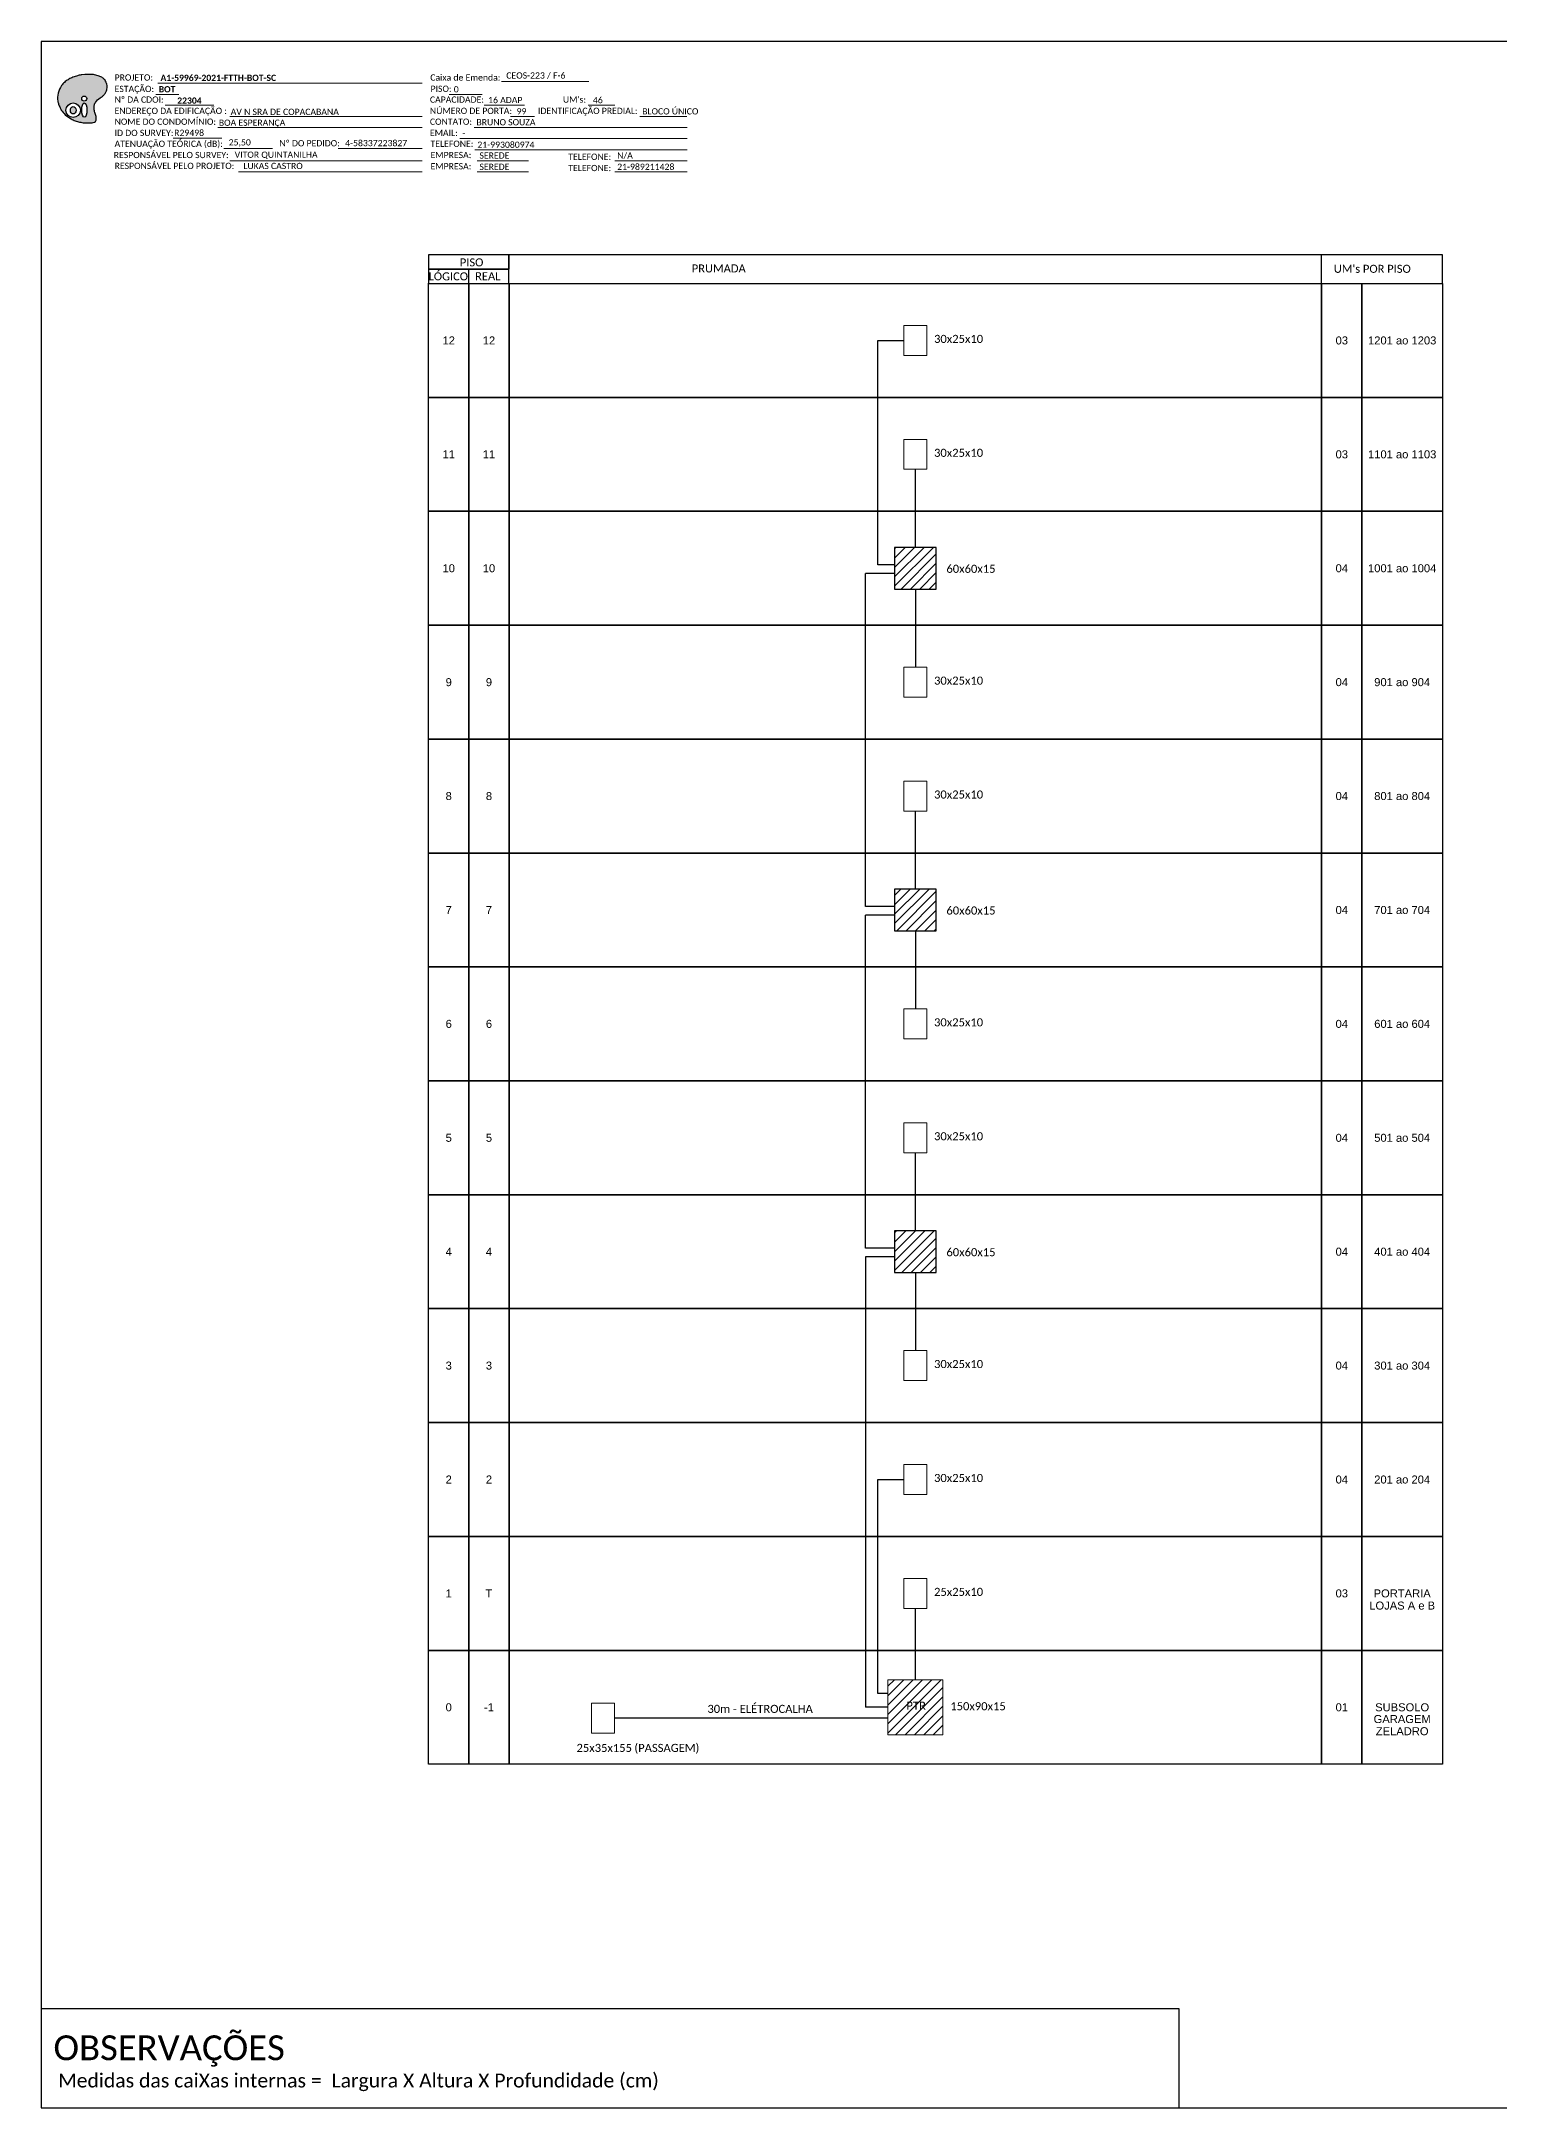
# Model space of a CAD drawing. Extents: x -89 to 2622484776, y -1852823961 to 1299.
# Drawn here: x 842 to 1261, y 705 to 1299 of the extents above; entities that cross this region are included whole.
import ezdxf
from ezdxf.enums import TextEntityAlignment as Align

# ---------------------------------------------------------------- set-up
doc = ezdxf.new("R2010")
doc.units = 0
doc.styles.add('ARIAL', font='arial.ttf')
doc.styles.add('WMF-Calibri0', font='calibri.ttf')
doc.styles.add('WMF-Calibri1', font='calibrib.ttf')
pattern_1 = [(45, (-1.5, 45.5), (-1.3470384, 1.3470384), [])]

# ---------------------------------------------------------------- blocks, each defined once
blk = doc.blocks.new('OI')
h = blk.add_hatch(color=40)
edge = h.paths.add_edge_path()
edge.add_spline(control_points=[(4.35, -0.67), (3.92, -0.99), (3.26, -1.5), (2.81, -2.59), (2.9, -3.5), (3.06, -4.27), (3.31, -4.85), (3.37, -5.39), (3.4, -5.88), (3.2, -6.4), (2.54, -6.61), (1.65, -6.63), (0.55, -6.67), (-0.56, -6.42), (-1.61, -6.14), (-2.77, -5.61), (-3.92, -4.77), (-4.89, -3.7), (-5.34, -2.65), (-5.6, -1.94), (-5.85, -0.96), (-5.71, 0.47), (-5.1, 2.02), (-4.14, 3.02), (-3.3, 3.61), (-2.37, 4.16), (-1.36, 4.44), (-0.56, 4.7), (0.79, 4.85), (2.24, 4.97), (3.79, 4.57), (4.67, 4.21), (5.44, 3.65), (5.76, 2.99), (6.03, 2.21), (6.01, 1.46), (5.72, 0.64), (5.31, 0.08), (4.88, -0.38), (4.51, -0.55), (4.35, -0.67)], knot_values=[0, 0, 0, 0, 1.60434, 2.417191, 3.427595, 4.282808, 4.776746, 5.304182, 5.888771, 6.258406, 6.858137, 7.79129, 8.986195, 10.124242, 11.187857, 12.242908, 13.953784, 15.414161, 16.515391, 17.349188, 17.675853, 19.552021, 21.515531, 22.568638, 23.63245, 24.621084, 25.782718, 26.745347, 27.142653, 29.870543, 31.004649, 31.921532, 32.709589, 33.801391, 34.042471, 35.192333, 35.971461, 36.628871, 37.254359, 37.836911, 37.836911, 37.836911, 37.836911], degree=3, periodic=0)
h.paths.add_polyline_path([(1.13, -0.87, -1), (-0.04, -0.87, -1)], flags=16)
edge = h.paths.add_edge_path(flags=16)
edge.add_ellipse((0.56, -3.59), major_axis=(-0.02, 1.71), ratio=0.361305, start_angle=0, end_angle=360)
h.paths.add_polyline_path([(-0.36, -3.62, -1), (-3.8, -3.62, -1)], flags=16)
edge = h.paths.add_edge_path(flags=0)
edge.add_ellipse((-2.08, -3.62), major_axis=(0, 0.885), ratio=0.758294, start_angle=0, end_angle=360)
at = {"color": 40}
for centre, radius in [((-2.08, -3.62), 1.72), ((0.54, -0.87), 0.587)]:
    blk.add_circle(centre, radius, dxfattribs=at)
blk.add_ellipse((-2.08, -3.62), major_axis=(0, 0.885), ratio=0.758294, start_param=-3.141592653589792, end_param=3.141592653589792, dxfattribs=at)
blk.add_ellipse((0.56, -3.59), major_axis=(-0.02, 1.71), ratio=0.361305, dxfattribs=at)
at = {"color": 40, "start_tangent": (-0.800898, -0.598801), "end_tangent": (-0.800898, -0.598801)}
blk.add_spline([(4.35, -0.67), (3.2, -1.78), (2.9, -2.54), (2.92, -3.55), (3.12, -4.38), (3.28, -4.85), (3.37, -5.37), (3.35, -5.95), (3.2, -6.29), (2.66, -6.55), (1.73, -6.63), (0.54, -6.62), (-0.58, -6.41), (-1.6, -6.11), (-2.56, -5.67), (-3.95, -4.67), (-4.89, -3.56), (-5.37, -2.56), (-5.64, -1.78), (-5.72, -1.46), (-5.63, 0.42), (-4.84, 2.22), (-4.13, 2.99), (-3.27, 3.62), (-2.4, 4.09), (-1.3, 4.47), (-0.37, 4.72), (0.02, 4.77), (2.75, 4.8), (3.85, 4.53), (4.69, 4.16), (5.31, 3.68), (5.85, 2.73), (5.93, 2.5), (5.94, 1.35), (5.67, 0.62), (5.29, 0.08), (4.84, -0.36), (4.35, -0.67)], degree=3, dxfattribs=at)
blk = doc.blocks.new('CARIMBO')
at = {"color": 7, "lineweight": 0}
for points in [[(35.66, -16.79), (111.64, -16.79)], [(134.48, -16.3), (159.61, -16.3)], [(35.15, -20.06), (41.7, -20.06)], [(37.81, -23.14), (51.75, -23.14)], [(119.43, -20.02), (128.92, -20.02)], [(129.48, -23.14), (141.1, -23.14)], [(159.42, -23.14), (167.09, -23.14)], [(52.97, -29.48), (111.64, -29.48)], [(56.38, -26.37), (111.64, -26.37)], [(126.6, -29.48), (187.83, -29.48)], [(137.07, -26.37), (144.01, -26.37)], [(174.24, -26.37), (187.8, -26.37)], [(40.13, -32.55), (54.07, -32.55)], [(54.67, -35.52), (68.61, -35.52)], [(122.56, -32.72), (187.83, -32.72)], [(56.38, -39.07), (111.64, -39.07)], [(126.84, -35.96), (187.83, -35.96)], [(127.45, -39.07), (142.25, -39.07)], [(167.06, -39.07), (187.83, -39.07)], [(58.87, -42.31), (111.64, -42.31)], [(127.45, -42.31), (142.25, -42.31)], [(167.06, -42.31), (187.83, -42.31)]]:
    blk.add_lwpolyline(points, dxfattribs=at)
at = {"color": 7, "xscale": 1.213923925163967, "yscale": 1.213923925163967, "zscale": 1.213923925163967, "rotation": 0.1532896023949059}
blk.add_blockref('OI', (13.86, -20.16), dxfattribs=at)
at = {"color": 7, "lineweight": 0, "style": 'WMF-Calibri0'}
for s, height, p in [('PROJETO:', 1.793, (23.26, -16.04)), ('ESTAÇÃO:', 1.793, (23.26, -19.32)), ('Caixa de Emenda:', 1.7927, (114.02, -16.04)), ('PISO:', 1.793, (114.09, -19.28)), ('ENDEREÇO DA EDIFICAÇÃO :', 1.7927, (23.26, -25.63)), ('Nº DA CDOI:', 1.7927, (23.26, -22.39)), ('CAPACIDADE:', 1.7927, (113.91, -22.39)), ('NÚMERO DE PORTA:', 1.7927, (113.91, -25.63)), ('IDENTIFICAÇÃO PREDIAL:', 1.7927, (144.99, -25.63)), ("UM's:", 1.793, (152.15, -22.39)), ('NOME DO CONDOMÍNIO:', 1.7927, (23.26, -28.74)), ('CONTATO:', 1.793, (113.91, -28.74)), ('ATENUAÇÃO TEÓRICA (dB):', 1.7927, (23.26, -35.09)), ('ID DO SURVEY:', 1.7927, (23.26, -31.97)), ('EMAIL:', 1.793, (113.91, -31.97)), ('TELEFONE:', 1.793, (114.09, -35.09)), ('RESPONSÁVEL PELO SURVEY:', 1.7927, (23.02, -38.32)), ('RESPONSÁVEL PELO PROJETO:', 1.7927, (23.26, -41.44)), ('EMPRESA:', 1.793, (114.09, -38.32)), ('EMPRESA:', 1.793, (114.09, -41.56)), ('TELEFONE:', 1.793, (153.7, -38.83)), ('TELEFONE:', 1.793, (153.7, -42.06))]:
    blk.add_text(s, height=height, dxfattribs=at).set_placement(p)
at = {"color": 7, "lineweight": 0, "flags": 8}
for tag, p, style in [('EST', (35.94, -19.41), 'WMF-Calibri1'), ('PROJ', (36.46, -16.13), 'WMF-Calibri1'), ('PISO_PTR', (120.78, -19.42), 'WMF-Calibri0'), ('CEOS-XX', (135.87, -15.46), 'WMF-Calibri0'), ('CAPAC.', (130.66, -22.52), 'WMF-Calibri0'), ("UC'S", (160.78, -22.54), 'WMF-Calibri0'), ('NOME_DO_COND.', (53.23, -29.02), 'WMF-Calibri0'), ('LOGRADOURO', (56.65, -25.91), 'WMF-Calibri0'), ('NOME_DO_CONTATO', (127.3, -28.89), 'WMF-Calibri0'), ('N°', (138.85, -25.77), 'WMF-Calibri0'), ('N°PREDIO', (174.94, -25.77), 'WMF-Calibri0'), ('_ID_', (40.39, -31.94), 'WMF-Calibri0'), ('O_POTEN', (56.06, -34.68), 'WMF-Calibri0'), ('EMAIL', (123.26, -32.12), 'WMF-Calibri0'), ('TELEFONE', (127.55, -35.36), 'WMF-Calibri0'), ('RES_SURVEY', (57.78, -38.23), 'WMF-Calibri0'), ('RES_PROJ', (60.27, -41.47), 'WMF-Calibri0'), ('EMP_RESP_SURVEY', (128.16, -38.47), 'WMF-Calibri0'), ('EMP_RESP_PROJ', (128.16, -41.71), 'WMF-Calibri0'), ('CONT_RESP_SURVEY', (167.76, -38.47), 'WMF-Calibri0'), ('CONT_RESP_PROJ', (167.76, -41.71), 'WMF-Calibri0')]:
    blk.add_attdef(tag, p, '', height=1.79, dxfattribs=dict(at, style=style))
at = {"color": 7, "lineweight": 0, "style": 'WMF-Calibri1', "flags": 8}
blk.add_attdef("N° CDO'S", text='', height=1.79, dxfattribs=at).set_placement((44.78, -22.68), align=Align.CENTER)

msp = doc.modelspace()

# ---------------------------------------------------------------- hatches: boundary and pattern name
h = msp.add_hatch()
h.set_pattern_fill('ANSI31', color=1, scale=0.6)
h.set_pattern_definition(pattern_1)
h.paths.add_polyline_path([(1087.29, 1141.55), (1099.29, 1141.55), (1099.29, 1153.55), (1087.29, 1153.55)])
h = msp.add_hatch()
h.set_pattern_fill('ANSI31', color=1, scale=0.6)
h.set_pattern_definition(pattern_1)
h.paths.add_polyline_path([(1087.29, 1043.32), (1099.29, 1043.32), (1099.29, 1055.32), (1087.29, 1055.32)])
h = msp.add_hatch()
h.set_pattern_fill('ANSI31', color=1, scale=0.6)
h.set_pattern_definition(pattern_1)
h.paths.add_polyline_path([(1087.29, 945.09), (1099.29, 945.09), (1099.29, 957.09), (1087.29, 957.09)])
h = msp.add_hatch()
h.set_pattern_fill('ANSI31', color=1, scale=0.6)
h.set_pattern_definition([(45, (564.9062, 3460.426), (-1.3470384, 1.3470384), [])])
h.paths.add_polyline_path([(1101.2, 828.02), (1085.39, 828.02), (1085.39, 812.21), (1101.2, 812.21)])
h.paths.add_polyline_path([(1090.13, 818.84), (1096.93, 818.84), (1096.93, 822.32), (1090.13, 822.32)], flags=24)

# ---------------------------------------------------------------- linework, layer by layer
at = {"color": 3, "ltscale": 0.5}
for p, q in [((1087.29, 1146.05), (1079, 1146.05)), ((1087.29, 1047.82), (1079, 1047.82)), ((1087.29, 949.59), (1079, 949.59)), ((1079, 949.59), (1079, 820.12))]:
    msp.add_line(p, q, dxfattribs=at)
for points in [[(842, 705.02), (1680.56, 705.02), (1680.56, 1299.02), (842, 1299.02), (842, 705.02)], [(976.45, 1229.41), (1244.82, 1229.41), (1244.82, 1237.64), (976.45, 1237.64), (976.45, 1237.64), (976.45, 1233.52)], [(1210.07, 1229.41), (1210.07, 1237.64)], [(964.88, 1229.41), (964.88, 1233.52)]]:
    msp.add_lwpolyline(points)
at = {"color": 7, "lineweight": 0}
msp.add_lwpolyline([(927.31, 1268.26), (951.46, 1268.26)], dxfattribs=at)
for points in [[(953.31, 1233.52), (976.45, 1233.52), (976.45, 1237.64), (953.31, 1237.64)], [(953.31, 1229.41), (976.45, 1229.41), (976.45, 1233.52), (953.31, 1233.52)], [(953.34, 1229.41), (964.91, 1229.41), (964.91, 1196.67), (953.34, 1196.67)], [(964.91, 1229.41), (976.49, 1229.41), (976.49, 1196.67), (964.91, 1196.67)], [(976.49, 1229.41), (1210.1, 1229.41), (1210.1, 1196.67), (976.49, 1196.67)], [(1210.1, 1229.41), (1221.67, 1229.41), (1221.67, 1196.67), (1210.1, 1196.67)], [(1221.67, 1229.41), (1244.82, 1229.41), (1244.82, 1196.67), (1221.67, 1196.67)], [(953.34, 1196.67), (964.91, 1196.67), (964.91, 1163.92), (953.34, 1163.92)], [(964.91, 1196.67), (976.49, 1196.67), (976.49, 1163.92), (964.91, 1163.92)], [(976.49, 1196.67), (1210.1, 1196.67), (1210.1, 1163.92), (976.49, 1163.92)], [(1210.1, 1196.67), (1221.67, 1196.67), (1221.67, 1163.92), (1210.1, 1163.92)], [(1221.67, 1196.67), (1244.82, 1196.67), (1244.82, 1163.92), (1221.67, 1163.92)], [(953.34, 1163.92), (964.91, 1163.92), (964.91, 1131.18), (953.34, 1131.18)], [(964.91, 1163.92), (976.49, 1163.92), (976.49, 1131.18), (964.91, 1131.18)], [(976.49, 1163.92), (1210.1, 1163.92), (1210.1, 1131.18), (976.49, 1131.18)], [(1210.1, 1163.92), (1221.67, 1163.92), (1221.67, 1131.18), (1210.1, 1131.18)], [(1221.67, 1163.92), (1244.82, 1163.92), (1244.82, 1131.18), (1221.67, 1131.18)], [(953.34, 1131.18), (964.91, 1131.18), (964.91, 1098.44), (953.34, 1098.44)], [(964.91, 1131.18), (976.49, 1131.18), (976.49, 1098.44), (964.91, 1098.44)], [(976.49, 1131.18), (1210.1, 1131.18), (1210.1, 1098.44), (976.49, 1098.44)], [(1210.1, 1131.18), (1221.67, 1131.18), (1221.67, 1098.44), (1210.1, 1098.44)], [(1221.67, 1131.18), (1244.82, 1131.18), (1244.82, 1098.44), (1221.67, 1098.44)], [(953.34, 1098.44), (964.91, 1098.44), (964.91, 1065.69), (953.34, 1065.69)], [(964.91, 1098.44), (976.49, 1098.44), (976.49, 1065.69), (964.91, 1065.69)], [(976.49, 1098.44), (1210.1, 1098.44), (1210.1, 1065.69), (976.49, 1065.69)], [(1210.1, 1098.44), (1221.67, 1098.44), (1221.67, 1065.69), (1210.1, 1065.69)], [(1221.67, 1098.44), (1244.82, 1098.44), (1244.82, 1065.69), (1221.67, 1065.69)], [(953.34, 1065.69), (964.91, 1065.69), (964.91, 1032.95), (953.34, 1032.95)], [(964.91, 1065.69), (976.49, 1065.69), (976.49, 1032.95), (964.91, 1032.95)], [(976.49, 1065.69), (1210.1, 1065.69), (1210.1, 1032.95), (976.49, 1032.95)], [(1210.1, 1065.69), (1221.67, 1065.69), (1221.67, 1032.95), (1210.1, 1032.95)], [(1221.67, 1065.69), (1244.82, 1065.69), (1244.82, 1032.95), (1221.67, 1032.95)], [(953.34, 1032.95), (964.91, 1032.95), (964.91, 1000.21), (953.34, 1000.21)], [(964.91, 1032.95), (976.49, 1032.95), (976.49, 1000.21), (964.91, 1000.21)], [(976.49, 1032.95), (1210.1, 1032.95), (1210.1, 1000.21), (976.49, 1000.21)], [(1210.1, 1032.95), (1221.67, 1032.95), (1221.67, 1000.21), (1210.1, 1000.21)], [(1221.67, 1032.95), (1244.82, 1032.95), (1244.82, 1000.21), (1221.67, 1000.21)], [(953.34, 1000.21), (964.91, 1000.21), (964.91, 967.46), (953.34, 967.46)], [(964.91, 1000.21), (976.49, 1000.21), (976.49, 967.46), (964.91, 967.46)], [(976.49, 1000.21), (1210.1, 1000.21), (1210.1, 967.46), (976.49, 967.46)], [(1210.1, 1000.21), (1221.67, 1000.21), (1221.67, 967.46), (1210.1, 967.46)], [(1221.67, 1000.21), (1244.82, 1000.21), (1244.82, 967.46), (1221.67, 967.46)], [(953.34, 967.46), (964.91, 967.46), (964.91, 934.72), (953.34, 934.72)], [(964.91, 967.46), (976.49, 967.46), (976.49, 934.72), (964.91, 934.72)], [(976.49, 967.46), (1210.1, 967.46), (1210.1, 934.72), (976.49, 934.72)], [(1210.1, 967.46), (1221.67, 967.46), (1221.67, 934.72), (1210.1, 934.72)], [(1221.67, 967.46), (1244.82, 967.46), (1244.82, 934.72), (1221.67, 934.72)], [(953.34, 934.72), (964.91, 934.72), (964.91, 901.97), (953.34, 901.97)], [(964.91, 934.72), (976.49, 934.72), (976.49, 901.97), (964.91, 901.97)], [(976.49, 934.72), (1210.1, 934.72), (1210.1, 901.97), (976.49, 901.97)], [(1210.1, 934.72), (1221.67, 934.72), (1221.67, 901.97), (1210.1, 901.97)], [(1221.67, 934.72), (1244.82, 934.72), (1244.82, 901.97), (1221.67, 901.97)], [(953.34, 901.97), (964.91, 901.97), (964.91, 869.23), (953.34, 869.23)], [(964.91, 901.97), (976.49, 901.97), (976.49, 869.23), (964.91, 869.23)], [(976.49, 901.97), (1210.1, 901.97), (1210.1, 869.23), (976.49, 869.23)], [(1210.1, 901.97), (1221.67, 901.97), (1221.67, 869.23), (1210.1, 869.23)], [(1221.67, 901.97), (1244.82, 901.97), (1244.82, 869.23), (1221.67, 869.23)], [(953.34, 869.23), (964.91, 869.23), (964.91, 836.49), (953.34, 836.49)], [(964.91, 869.23), (976.49, 869.23), (976.49, 836.49), (964.91, 836.49)], [(976.49, 869.23), (1210.1, 869.23), (1210.1, 836.49), (976.49, 836.49)], [(1210.1, 869.23), (1221.67, 869.23), (1221.67, 836.49), (1210.1, 836.49)], [(1221.67, 869.23), (1244.82, 869.23), (1244.82, 836.49), (1221.67, 836.49)], [(953.34, 836.49), (964.91, 836.49), (964.91, 803.74), (953.34, 803.74)], [(964.91, 836.49), (976.49, 836.49), (976.49, 803.74), (964.91, 803.74)], [(976.49, 836.49), (1210.1, 836.49), (1210.1, 803.74), (976.49, 803.74)], [(1210.1, 836.49), (1221.67, 836.49), (1221.67, 803.74), (1210.1, 803.74)], [(1221.67, 836.49), (1244.82, 836.49), (1244.82, 803.74), (1221.67, 803.74)]]:
    msp.add_lwpolyline(points, close=True)
at = {"color": 3, "ltscale": 0.5}
for points in [[(1082.5, 1148.55), (1082.5, 1213.04), (1089.98, 1213.04)], [(1093.29, 1153.55), (1093.29, 1175.99)], [(1087.29, 1148.55), (1082.5, 1148.55)], [(1079, 1050.32), (1079, 1146.05)], [(1093.29, 1141.55), (1093.29, 1119.12)], [(1093.29, 1055.32), (1093.29, 1077.76)], [(1087.29, 1050.32), (1079, 1050.32)], [(1079, 952.09), (1079, 1047.82)], [(1093.29, 1043.32), (1093.29, 1020.89)], [(1093.29, 957.09), (1093.29, 979.52)], [(1087.29, 952.09), (1079, 952.09)], [(1093.29, 945.09), (1093.29, 922.66)], [(1082.5, 824.12), (1082.5, 885.6), (1089.98, 885.6)], [(1093.29, 828.02), (1093.29, 848.55)], [(1085.39, 820.12), (1079, 820.12)], [(1085.39, 824.12), (1082.5, 824.12)], [(1085.39, 817), (1006.81, 817)]]:
    msp.add_lwpolyline(points, dxfattribs=at)
at = {"color": 0, "lineweight": 0}
for points in [[(1089.98, 1217.35), (1096.61, 1217.35), (1096.61, 1208.73), (1089.98, 1208.73)], [(1089.98, 1184.61), (1096.61, 1184.61), (1096.61, 1175.99), (1089.98, 1175.99)], [(1089.98, 1119.12), (1096.61, 1119.12), (1096.61, 1110.5), (1089.98, 1110.5)], [(1089.98, 1086.38), (1096.61, 1086.38), (1096.61, 1077.76), (1089.98, 1077.76)], [(1089.98, 1020.89), (1096.61, 1020.89), (1096.61, 1012.27), (1089.98, 1012.27)], [(1089.98, 988.14), (1096.61, 988.14), (1096.61, 979.52), (1089.98, 979.52)], [(1089.98, 922.66), (1096.61, 922.66), (1096.61, 914.04), (1089.98, 914.04)], [(1089.98, 889.91), (1096.61, 889.91), (1096.61, 881.29), (1089.98, 881.29)], [(1089.98, 857.17), (1096.61, 857.17), (1096.61, 848.55), (1089.98, 848.55)], [(1000.19, 821.31), (1006.81, 821.31), (1006.81, 812.69), (1000.19, 812.69)]]:
    msp.add_lwpolyline(points, close=True, dxfattribs=at)
at = {"color": 1}
for points in [[(1087.29, 1141.55), (1099.29, 1141.55), (1099.29, 1153.55), (1087.29, 1153.55)], [(1087.29, 1043.32), (1099.29, 1043.32), (1099.29, 1055.32), (1087.29, 1055.32)], [(1087.29, 945.09), (1099.29, 945.09), (1099.29, 957.09), (1087.29, 957.09)]]:
    msp.add_lwpolyline(points, close=True, dxfattribs=at)
at = {"color": 1, "lineweight": 0}
msp.add_lwpolyline([(1085.39, 828.02), (1101.2, 828.02), (1101.2, 812.21), (1085.39, 812.21)], close=True, dxfattribs=at)
at = {"color": 7}
msp.add_lwpolyline([(842.07, 733.5), (1169.03, 733.5), (1169.03, 705.02)], dxfattribs=at)
for p in [(953.34, 1229.41), (953.34, 1196.67), (953.34, 1163.92), (953.34, 1131.18), (953.34, 1098.44), (953.34, 1065.69), (953.34, 1032.95), (953.34, 1000.21), (953.34, 967.46), (953.34, 934.72), (953.34, 901.97), (953.34, 869.23), (953.34, 836.49)]:
    msp.add_point(p)

# ---------------------------------------------------------------- block references
ref = msp.add_blockref('CARIMBO', (839.81, 1303.77))
ref.add_attrib('PROJ', 'A1-59969-2021-FTTH-BOT-SC', (876.27, 1287.63), dxfattribs={"color": 7, "lineweight": 0, "height": 1.7927, "style": 'WMF-Calibri1'})
ref.add_attrib('EST', 'BOT', (875.75, 1284.35), dxfattribs={"color": 7, "lineweight": 0, "height": 1.793, "style": 'WMF-Calibri1'})
ref.add_attrib("N° CDO'S", '22304', dxfattribs={"color": 7, "lineweight": 0, "height": 1.793, "style": 'WMF-Calibri1'}).set_placement((884.59, 1281.09), align=Align.CENTER)
ref.add_attrib('LOGRADOURO', 'AV N SRA DE COPACABANA', (896.45, 1277.86), dxfattribs={"color": 7, "lineweight": 0, "height": 1.7927, "style": 'WMF-Calibri0'})
ref.add_attrib('NOME_DO_COND.', 'BOA ESPERANÇA', (893.04, 1274.74), dxfattribs={"color": 7, "lineweight": 0, "height": 1.7927, "style": 'WMF-Calibri0'})
ref.add_attrib('_ID_', 'R29498', (880.2, 1271.83), dxfattribs={"color": 7, "lineweight": 0, "height": 1.793, "style": 'WMF-Calibri0'})
ref.add_attrib('O_POTEN', '25,50', (895.87, 1269.09), dxfattribs={"color": 7, "lineweight": 0, "height": 1.793, "style": 'WMF-Calibri0'})
ref.add_attrib('RES_SURVEY', 'VITOR QUINTANILHA', (897.59, 1265.54), dxfattribs={"color": 7, "lineweight": 0, "height": 1.7927, "style": 'WMF-Calibri0'})
ref.add_attrib('RES_PROJ', 'LUKAS CASTRO', (900.08, 1262.3), dxfattribs={"color": 7, "lineweight": 0, "height": 1.7927, "style": 'WMF-Calibri0'})
ref.add_attrib('CEOS-XX', 'CEOS-223 / F-6', (975.68, 1288.31), dxfattribs={"color": 7, "lineweight": 0, "height": 1.7927, "style": 'WMF-Calibri0'})
ref.add_attrib('CAPAC.', '16 ADAP', (970.46, 1281.25), dxfattribs={"color": 7, "lineweight": 0, "height": 1.793, "style": 'WMF-Calibri0'})
ref.add_attrib("UC'S", '46', (1000.58, 1281.23), dxfattribs={"color": 7, "lineweight": 0, "height": 1.793, "style": 'WMF-Calibri0'})
ref.add_attrib('PISO_PTR', '0', (960.59, 1284.34), dxfattribs={"color": 7, "lineweight": 0, "height": 1.79, "style": 'WMF-Calibri0'})
ref.add_attrib('N°', '99', (978.65, 1278), dxfattribs={"color": 7, "lineweight": 0, "height": 1.793, "style": 'WMF-Calibri0'})
ref.add_attrib('N°PREDIO', 'BLOCO ÚNICO', (1014.75, 1278), dxfattribs={"color": 7, "lineweight": 0, "height": 1.7927, "style": 'WMF-Calibri0'})
ref.add_attrib('NOME_DO_CONTATO', 'BRUNO SOUZA', (967.11, 1274.88), dxfattribs={"color": 7, "lineweight": 0, "height": 1.7927, "style": 'WMF-Calibri0'})
ref.add_attrib('EMAIL', '-', (963.07, 1271.65), dxfattribs={"color": 7, "lineweight": 0, "height": 1.79, "style": 'WMF-Calibri0'})
ref.add_attrib('TELEFONE', '21-993080974', (967.36, 1268.41), dxfattribs={"color": 7, "lineweight": 0, "height": 1.7927, "style": 'WMF-Calibri0'})
ref.add_attrib('EMP_RESP_SURVEY', 'SEREDE', (967.96, 1265.3), dxfattribs={"color": 7, "lineweight": 0, "height": 1.793, "style": 'WMF-Calibri0'})
ref.add_attrib('EMP_RESP_PROJ', 'SEREDE', (967.96, 1262.06), dxfattribs={"color": 7, "lineweight": 0, "height": 1.793, "style": 'WMF-Calibri0'})
ref.add_attrib('CONT_RESP_SURVEY', 'N/A', (1007.57, 1265.3), dxfattribs={"color": 7, "lineweight": 0, "height": 1.793, "style": 'WMF-Calibri0'})
ref.add_attrib('CONT_RESP_PROJ', '21-989211428', (1007.57, 1262.06), dxfattribs={"color": 7, "lineweight": 0, "height": 1.7927, "style": 'WMF-Calibri0'})

# ---------------------------------------------------------------- texts
at = {"color": 7, "lineweight": 0, "style": 'WMF-Calibri0'}
msp.add_text('Nº DO PEDIDO:', height=1.7927, dxfattribs=at).set_placement((910.44, 1268.84))
at = {"style": 'WMF-Calibri0'}
for s, height, p in [('     PISO', 2.3, (958.27, 1234.33)), ('  LÓGICO', 2.3, (951.72, 1230.31)), ('    REAL', 2.3, (963.48, 1230.36)), ('PRUMADA', 2.3, (1029.01, 1232.59)), ("UM's POR PISO", 2.3, (1213.6, 1232.48)), ('30x25x10', 2.317, (1098.66, 1212.32)), ('30x25x10', 2.317, (1098.66, 1179.58)), ('60x60x15', 2.317, (1102.22, 1146.24)), ('30x25x10', 2.317, (1098.66, 1114.09)), ('30x25x10', 2.317, (1098.66, 1081.35)), ('60x60x15', 2.317, (1102.22, 1048.01)), ('30x25x10', 2.317, (1098.66, 1015.86)), ('30x25x10', 2.317, (1098.66, 983.11)), ('60x60x15', 2.317, (1102.22, 949.78)), ('30x25x10', 2.317, (1098.66, 917.63)), ('30x25x10', 2.317, (1098.66, 884.88)), ('25x25x10', 2.317, (1098.66, 852.14)), ('30m - ELÉTROCALHA', 2.317, (1033.5, 818.5)), ('PTR', 2.317, (1090.71, 819.43)), ('150x90x15', 2.317, (1103.33, 819.26)), ('25x35x155', 2.317, (995.87, 807.28)), ('(PASSAGEM)', 2.317, (1012.5, 807.28))]:
    msp.add_text(s, height=height, dxfattribs=at).set_placement(p)
at = {"style": 'ARIAL'}
for s, p in [('12', (959.13, 1213.04)), ('12', (970.7, 1213.04)), ('03', (1215.89, 1213.04)), ('1201 ao 1203', (1233.25, 1213.04)), ('11', (959.13, 1180.3)), ('11', (970.7, 1180.3)), ('03', (1215.89, 1180.3)), ('1101 ao 1103', (1233.25, 1180.3)), ('10', (959.13, 1147.55)), ('10', (970.7, 1147.55)), ('04', (1215.89, 1147.55)), ('1001 ao 1004', (1233.25, 1147.55)), ('9', (959.13, 1114.81)), ('9', (970.7, 1114.81)), ('04', (1215.89, 1114.81)), ('901 ao 904', (1233.25, 1114.81)), ('8', (959.13, 1082.07)), ('8', (970.7, 1082.07)), ('04', (1215.89, 1082.07)), ('801 ao 804', (1233.25, 1082.07)), ('7', (959.13, 1049.32)), ('7', (970.7, 1049.32)), ('04', (1215.89, 1049.32)), ('701 ao 704', (1233.25, 1049.32)), ('6', (959.13, 1016.58)), ('6', (970.7, 1016.58)), ('04', (1215.89, 1016.58)), ('601 ao 604', (1233.25, 1016.58)), ('5', (959.13, 983.83)), ('5', (970.7, 983.83)), ('04', (1215.89, 983.83)), ('501 ao 504', (1233.25, 983.83)), ('4', (959.13, 951.09)), ('4', (970.7, 951.09)), ('04', (1215.89, 951.09)), ('401 ao 404', (1233.25, 951.09)), ('3', (959.13, 918.35)), ('3', (970.7, 918.35)), ('04', (1215.89, 918.35)), ('301 ao 304', (1233.25, 918.35)), ('2', (959.13, 885.6)), ('2', (970.7, 885.6)), ('04', (1215.89, 885.6)), ('201 ao 204', (1233.25, 885.6)), ('1', (959.13, 852.86)), ('T', (970.7, 852.86)), ('03', (1215.89, 852.86)), ('LOJAS A e B', (1233.25, 849.36)), ('PORTARIA', (1233.25, 852.86)), ('0', (959.13, 820.12)), ('-1', (970.7, 820.12)), ('01', (1215.89, 820.12)), ('SUBSOLO', (1233.25, 820.12)), ('GARAGEM', (1233.25, 816.74)), ('ZELADRO', (1233.25, 813.24))]:
    msp.add_text(s, height=2.3, dxfattribs=at).set_placement(p, align=Align.MIDDLE_CENTER)
at = {"color": 7, "style": 'WMF-Calibri0'}
msp.add_text('OBSERVAÇÕES', height=7.1308, dxfattribs=at).set_placement((845.49, 718.67))
at = {"color": 7, "insert": (846.84, 714.83), "char_height": 4, "width": 658.8434, "attachment_point": 1, "style": 'WMF-Calibri0'}
msp.add_mtext('Medidas das caiXas internas =  Largura X Altura X Profundidade (cm)', dxfattribs=at)
at = {"color": 7, "lineweight": 0, "style": 'WMF-Calibri0', "flags": 8}
msp.add_attdef('4-58337223827', (929.35, 1268.87), '4-58337223827', height=1.7927, dxfattribs=at)

doc.saveas('drawing.dxf')
